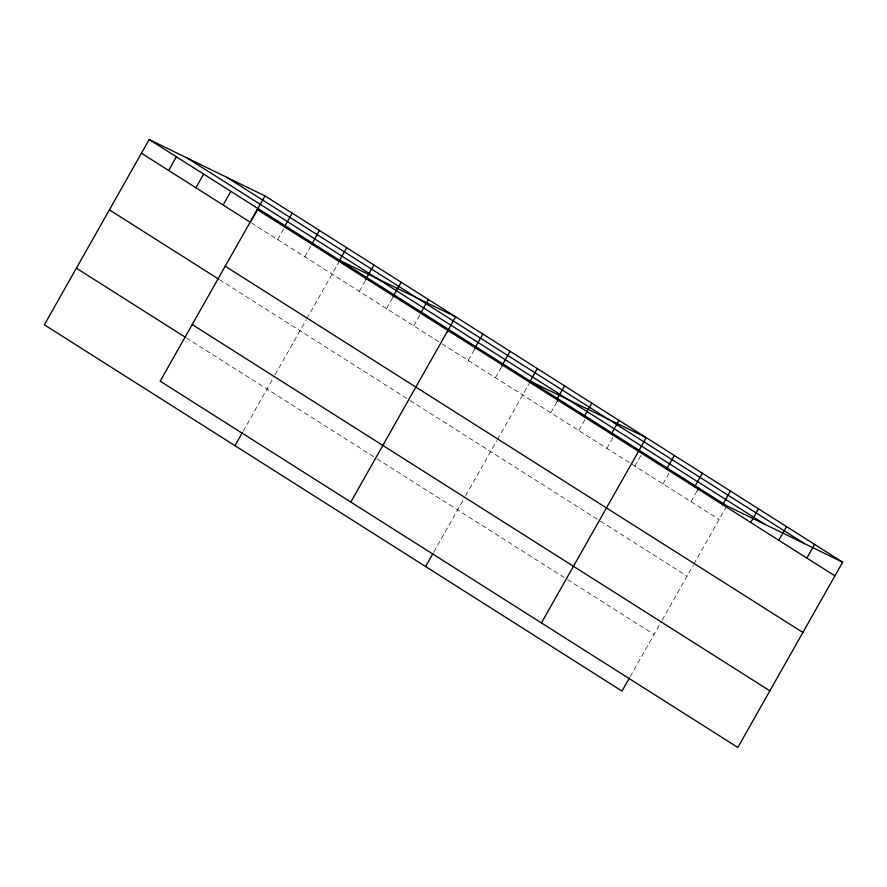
<?xml version="1.0" encoding="UTF-8"?>
<svg xmlns="http://www.w3.org/2000/svg" width="887" height="887" viewBox="0 0 887 887"><rect width="100%" height="100%" fill="white"/><g stroke="black" fill="none" stroke-linecap="round" stroke-linejoin="round"><path stroke-width="0.67" stroke-dasharray="4.43 3.33" d="M277.598 239.557L285.326 225.886M304.829 256.82L311.914 244.291M243.16 431.226L274.427 375.955M275.103 374.769L306.159 319.874M306.835 318.666L339.156 261.554M359.29 291.357L365.743 279.959M386.521 308.621L392.974 297.234M413.752 325.895L421.491 312.213M468.225 360.421L474.667 349.034M495.456 377.696L501.898 366.298M433.787 552.091L465.054 496.831M465.73 495.633L496.787 440.739M497.463 439.542L530.426 381.288M550.738 412.754L557.191 401.356M578.801 430.539L586.54 416.868M606.863 448.334L613.948 435.794M634.915 466.118L642.011 453.59M662.977 483.914L670.062 471.374M691.028 501.709L697.481 490.311M630.191 676.626L661.458 621.366M662.134 620.168L693.191 565.274M693.867 564.065L726.187 506.954M251.498 223.014L438.721 341.717M442.125 343.879L719.091 519.494M219.455 279.638L408.951 399.782M410.082 400.503L599.368 520.525M600.543 521.268L687.048 576.118M186.447 337.969L375.944 458.124M377.075 458.845L566.361 578.867M567.536 579.61L654.052 634.46"/><path stroke-width="1.33" d="M264.991 195.916L160.17 381.177L737.829 747.453L842.65 562.192L264.991 195.916L149.171 139.547L44.35 324.808L622.009 691.084L629.504 677.834M168.663 170.492L176.402 156.811M195.894 187.756L203.633 174.085M223.125 205.019L230.864 191.348M258.095 208.611L250.356 222.293L141.432 153.218M284.483 226.861L292.222 213.179M311.714 244.125L319.453 230.454M338.956 261.399L346.684 247.717M234.977 445.684L242.473 432.424M366.187 278.662L373.915 264.991M365.743 279.959L367.03 277.686M393.418 295.925L401.157 282.254M392.974 297.234L394.26 294.95M420.649 313.2L428.388 299.518M350.797 502.053L455.619 316.792L339.799 260.412M447.436 331.76L448.722 329.487M475.11 347.726L482.85 334.055M474.667 349.034L475.953 346.75M502.341 365L510.08 351.319M501.898 366.298L503.195 364.014M529.583 382.264L537.311 368.593M425.605 566.549L433.1 553.3M556.814 399.527L564.553 385.856M557.191 401.356L558.477 399.072M584.045 416.801L591.784 403.119M611.276 434.065L619.015 420.394M541.425 622.918L646.246 437.657L530.426 381.288M666.569 469.123L674.308 455.452M694.621 486.919L702.36 473.237M697.481 490.311L698.768 488.027M722.683 504.703L730.422 491.032M750.735 522.498L758.474 508.816M778.797 540.283L786.536 526.612M806.86 558.078L814.588 544.396M842.65 562.192L726.83 505.823L149.171 139.547M226.773 177.311L804.431 543.587M187.39 158.152L765.049 524.417M257.252 209.587L834.911 575.863M225.22 266.211L802.879 632.486M109.389 209.842L218.324 278.917M192.213 324.553L769.872 690.829M76.382 268.184L185.316 337.248"/></g></svg>
